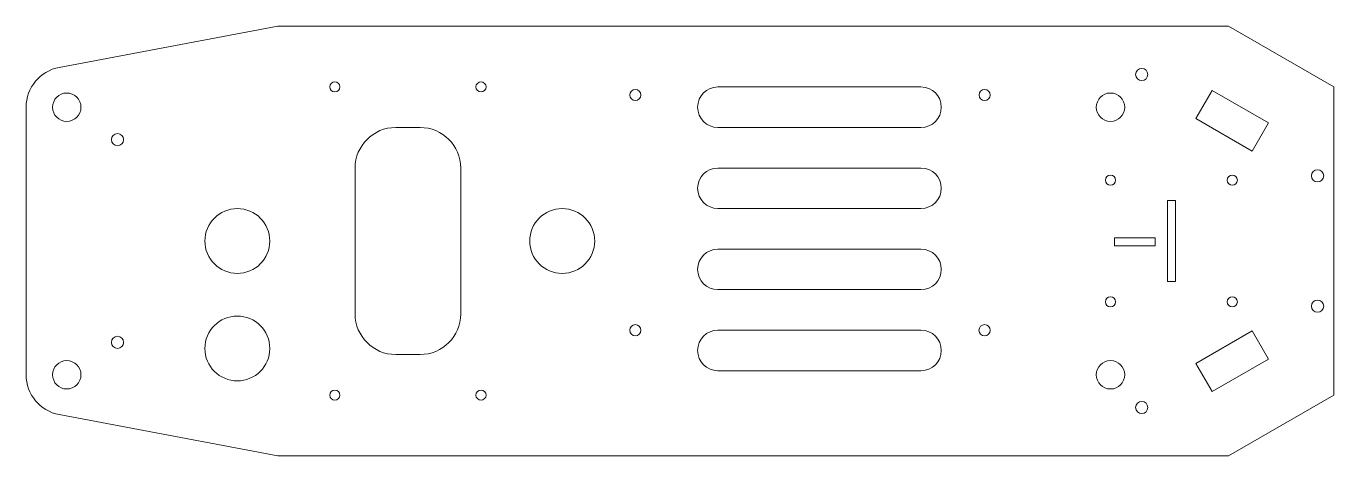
# Model space of a CAD drawing. Header units: millimetres. Extents: x -139 to 184, y -53 to 53.
import ezdxf

# ---------------------------------------------------------------- set-up
doc = ezdxf.new("R2010")
doc.units = ezdxf.units.MM

msp = doc.modelspace()

# ---------------------------------------------------------------- linework, layer by layer
at = {"color": 7, "linetype": 'Continuous', "lineweight": 15}
for p, q in [((-130.36, 42.83), (-76.5, 53)), ((-76.5, 53), (157.52, 53)), ((183.5, 38), (157.52, 53)), ((81.84, 38), (31.84, 38)), ((153.54, 37.11), (149.54, 30.18)), ((167.4, 29.11), (153.54, 37.11)), ((183.5, 38), (183.5, -38)), ((-138.5, -33), (-138.5, 33)), ((149.54, 30.18), (163.4, 22.18)), ((163.4, 22.18), (167.4, 29.11)), ((-47.5, 28), (-41.5, 28)), ((31.84, 28), (81.84, 28)), ((-57.5, -18), (-57.5, 18)), ((-31.5, 18), (-31.5, -18)), ((81.84, 18), (31.84, 18)), ((142.5, 10), (144.5, 10)), ((142.5, -10), (142.5, 10)), ((144.5, 10), (144.5, -10)), ((31.84, 8), (81.84, 8)), ((129.5, 0.82), (139.5, 0.82)), ((129.5, -1.18), (129.5, 0.82)), ((139.5, 0.82), (139.5, -1.18)), ((81.84, -2), (31.84, -2)), ((139.5, -1.18), (129.5, -1.18)), ((31.84, -12), (81.84, -12)), ((144.5, -10), (142.5, -10)), ((81.84, -22), (31.84, -22)), ((163.4, -22.18), (149.54, -30.18)), ((167.4, -29.11), (163.4, -22.18)), ((-41.5, -28), (-47.5, -28)), ((31.84, -32), (81.84, -32)), ((149.54, -30.18), (153.54, -37.11)), ((153.54, -37.11), (167.4, -29.11)), ((157.52, -53), (183.5, -38)), ((-76.5, -53), (-130.36, -42.83)), ((157.52, -53), (-76.5, -53))]:
    msp.add_line(p, q, dxfattribs=at)
for centre, radius in [((136.19, 41.06), 1.5), ((-62.5, 38), 1.25), ((-26.5, 38), 1.25), ((-128.5, 33), 3.5), ((11.5, 36), 1.38), ((97.5, 36), 1.37), ((128.5, 33), 3.5), ((-116, 25), 1.5), ((128.5, 15), 1.25), ((158.5, 15), 1.25), ((179.5, 16.06), 1.5), ((-86.5, 0), 8), ((-6.5, 0), 8), ((128.5, -15), 1.25), ((158.5, -15), 1.25), ((179.5, -16.06), 1.5), ((-86.5, -26.5), 8), ((11.5, -22), 1.38), ((97.5, -22), 1.38), ((-116, -25), 1.5), ((-128.5, -33), 3.5), ((128.5, -33), 3.5), ((-62.5, -38), 1.25), ((-26.5, -38), 1.25), ((136.19, -41.06), 1.5)]:
    msp.add_circle(centre, radius, dxfattribs=at)
for centre, radius, start, end in [((-128.5, 33), 10, 100.6975, 180), ((31.84, 33), 5, 90, 270), ((81.84, 33), 5, 270, 90), ((-47.5, 18), 10, 90, 180), ((-41.5, 18), 10, 0, 90), ((31.84, 13), 5, 90, 270), ((81.84, 13), 5, 270, 90), ((31.84, -7), 5, 90, 270), ((81.84, -7), 5, 270, 90), ((-47.5, -18), 10, 180, 270), ((-41.5, -18), 10, 270, 0), ((31.84, -27), 5, 90, 270), ((81.84, -27), 5, 270, 90), ((-128.5, -33), 10, 180, 259.3025)]:
    msp.add_arc(centre, radius, start, end, dxfattribs=at)

doc.saveas('drawing.dxf')
